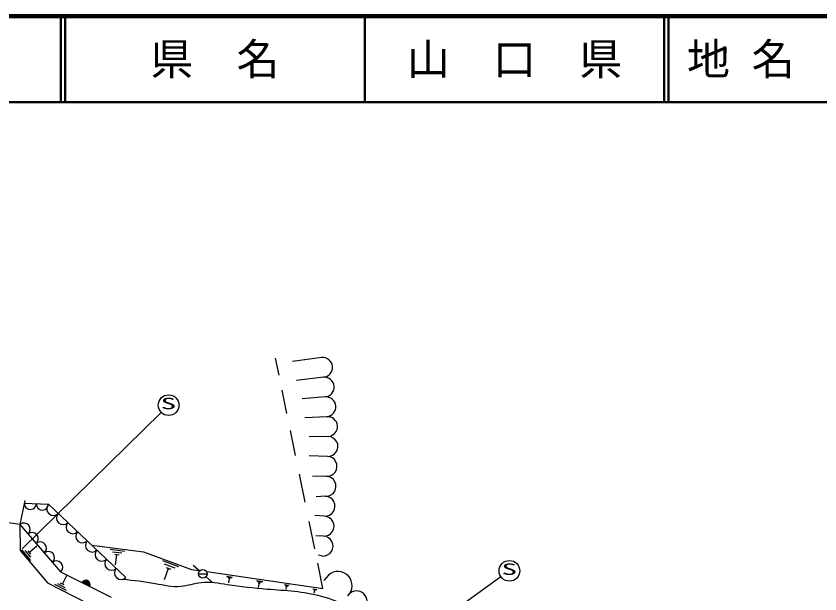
# Model space of a CAD drawing. Units: millimetres, scale not verified. Extents: x 40000 to 680000, y 20000 to 380000.
# Drawn here: x 292565 to 385805, y 312954 to 380000 of the extents above; entities that cross this region are included whole.
import ezdxf
from ezdxf.enums import TextEntityAlignment as Align

# ---------------------------------------------------------------- set-up
doc = ezdxf.new("R2010")
doc.units = ezdxf.units.MM
doc.header["$LTSCALE"] = 1000
for name, color, linetype, lineweight in [('M-BGD', 7, 'Continuous', 25), ('M-STR-STRC', 7, 'Continuous', 25), ('M-TTL', 2, 'Continuous', 140), ('M-TTL-LINE', 7, 'Continuous', 50)]:
    doc.layers.add(name, color=color, linetype=linetype, lineweight=lineweight)
doc.layers.add('M-TTL-TXT', color=7, linetype='Continuous')
doc.styles.add('ＭＳ ゴシック', font='')
doc.styles.get('ＭＳ ゴシック').set_extended_font_data('MS Gothic')

msp = doc.modelspace()

# ---------------------------------------------------------------- linework, layer by layer
at = {"layer": 'M-BGD'}
for p, q in [((328022, 340387), (324612, 339910)), ((323067, 338347), (322665, 340303)), ((328215, 338097), (325082, 337715)), ((323986, 333880), (323429, 336590)), ((328408, 335808), (325761, 335572)), ((328600, 333518), (326075, 333378)), ((324984, 329029), (324393, 331903)), ((328793, 331228), (326545, 331183)), ((328681, 328914), (326545, 328988)), ((326101, 323600), (325429, 326868)), ((328568, 326600), (326963, 326584)), ((293583, 323803), (293009, 321005)), ((328456, 324286), (327381, 324233)), ((293520, 323496), (296335, 323359)), ((296335, 323359), (305299, 314876)), ((328343, 321973), (327225, 322038)), ((293009, 321005), (288858, 321631)), ((293009, 321005), (293045, 317991)), ((293009, 321005), (297722, 315516)), ((327217, 318172), (326562, 321359)), ((328231, 319659), (327329, 319686)), ((293045, 317991), (296202, 314260)), ((294281, 316837), (293231, 318067)), ((294281, 317207), (293601, 318007)), ((294281, 317577), (293971, 317947)), ((294991, 318497), (294131, 317767)), ((301368, 318596), (307347, 317853)), ((303471, 318137), (305171, 317927)), ((303741, 317847), (304841, 317707)), ((304001, 317557), (304511, 317487)), ((304111, 316337), (304261, 317527)), ((307347, 317853), (312902, 315807)), ((328118, 317345), (327643, 317439)), ((309531, 316837), (311391, 316147)), ((309751, 316437), (310961, 315987)), ((313861, 315607), (313111, 316257)), ((328161, 313585), (327554, 316536)), ((297722, 315516), (303592, 312581)), ((309771, 314627), (310251, 315937)), ((309971, 316037), (310531, 315827)), ((312902, 315807), (313753, 315683)), ((313737, 315275), (314737, 315275)), ((314678, 315548), (328161, 313585)), ((296202, 314260), (302624, 310960)), ((298421, 315047), (297941, 314107)), ((314611, 314937), (315351, 314267)), ((316981, 315007), (317681, 314907)), ((317091, 314887), (317551, 314827)), ((317201, 314767), (317411, 314737)), ((317231, 314257), (317311, 314757)), ((320441, 314507), (321181, 314397)), ((320551, 314377), (321041, 314307)), ((320661, 314247), (320891, 314217)), ((320701, 313707), (320781, 314237)), ((328793, 315128), (328270, 314513)), ((298401, 313347), (297051, 314047)), ((298271, 313677), (297391, 314127)), ((298141, 313997), (297731, 314207)), ((323701, 314037), (324241, 313957)), ((323781, 313947), (324141, 313887)), ((323861, 313847), (324031, 313817)), ((323891, 313457), (323951, 313837)), ((326981, 313557), (327461, 313487)), ((327061, 313477), (327371, 313427)), ((327131, 313387), (327271, 313367)), ((327151, 313037), (327201, 313377))]:
    msp.add_line(p, q, dxfattribs=at)
msp.add_circle((314237, 315275), 500, dxfattribs=at)
for centre, radius, start, end in [((328118, 339242), 1149, 274.81355, 94.81355), ((328311, 336952), 1149, 274.81355, 94.81355), ((328504, 334663), 1149, 274.81355, 94.81355), ((328697, 332373), 1149, 274.81355, 94.81355), ((328737, 330071), 1158, 267.21698, 87.21698), ((328625, 327757), 1158, 267.21698, 87.21698), ((328512, 325443), 1158, 267.21698, 87.21698), ((328400, 323130), 1158, 267.21698, 87.21698), ((294224, 323462), 705, 177.21591, 357.21591), ((295631, 323394), 705, 177.21591, 357.21591), ((296895, 322829), 771, 136.57655, 316.57655), ((298016, 321769), 771, 136.57655, 316.57655), ((328287, 320816), 1158, 267.21698, 87.21698), ((293480, 320456), 724, 310.65185, 130.65185), ((299136, 320708), 771, 136.57655, 316.57655), ((294423, 319358), 724, 310.65185, 130.65185), ((300257, 319648), 771, 136.57655, 316.57655), ((295366, 318260), 724, 310.65185, 130.65185), ((301377, 318587), 771, 136.57655, 316.57655), ((328175, 318502), 1158, 267.21698, 87.21698), ((302498, 317527), 771, 136.57655, 316.57655), ((296308, 317163), 724, 310.65185, 130.65185), ((297251, 316065), 724, 310.65185, 130.65185), ((303618, 316466), 771, 136.57655, 316.57655), ((304739, 315406), 771, 136.57655, 316.57655), ((329902, 313922), 1638, 312.61406, 132.61406), ((300657, 314049), 500, 333.43495, 153.43495), ((300657, 314049), 500, 333.43495, 153.43495), ((300657, 314049), 450, 333.43495, 153.43495), ((300657, 314049), 400, 333.43495, 153.43495), ((300657, 314049), 350, 333.43495, 153.43495), ((300657, 314049), 300, 333.43495, 153.43495), ((300657, 314049), 250, 333.43495, 153.43495), ((300657, 314049), 200, 333.43495, 153.43495), ((300657, 314049), 150, 333.43495, 153.43495), ((300657, 314049), 100, 333.43495, 153.43495), ((300657, 314049), 50, 333.43495, 153.43495), ((332055, 312075), 1226, 328.3925, 148.3925)]:
    msp.add_arc(centre, radius, start, end, dxfattribs=at)
msp.add_open_spline([(304986, 314675), (306221, 314535), (307456, 314395), (308699, 314169), (309693, 313988), (310692, 313753), (311676, 313845), (312469, 313920), (313253, 314207), (314048, 314298), (315046, 314413), (316061, 314221), (317068, 314061), (318620, 313815), (320152, 313645), (321705, 313522), (323801, 313356), (325936, 313275), (327952, 312710), (329074, 312396), (330160, 311932), (331204, 311400), (332968, 310500), (334615, 309403), (336251, 308294), (338529, 306750), (340787, 305181), (342996, 303538), (345267, 301850), (347486, 300082), (349548, 298151), (351671, 296163), (353627, 294001), (355641, 291891), (356900, 290570), (358182, 289270), (359341, 287868), (360764, 286149), (362001, 284276), (363364, 282504), (363766, 281982), (364178, 281469), (364591, 280956)], degree=3, knots=[0, 0, 0, 0, 1, 1, 1, 2, 2, 2, 3, 3, 3, 4, 4, 4, 5, 5, 5, 6, 6, 6, 7, 7, 7, 8, 8, 8, 9, 9, 9, 10, 10, 10, 11, 11, 11, 12, 12, 12, 13, 13, 13, 14, 14, 14, 14], dxfattribs=at)
at = {"layer": 'M-STR-STRC'}
for p, q in [((309393, 334021), (293266, 318198)), ((348806, 314945), (322835, 296164))]:
    msp.add_line(p, q, dxfattribs=at)
for centre in [(310255, 334856), (349790, 315632)]:
    msp.add_circle(centre, 1200, dxfattribs=at)
at = {"layer": 'M-TTL'}
msp.add_line((680000, 380000), (40000, 380000), dxfattribs=at)
at = {"layer": 'M-TTL-LINE'}
for p, q in [((297750, 380000), (297750, 370000)), ((298250, 380000), (298250, 370000)), ((333000, 380000), (333000, 370000)), ((367750, 380000), (367750, 370000)), ((368250, 380000), (368250, 370000)), ((40000, 370000), (680000, 370000))]:
    msp.add_line(p, q, dxfattribs=at)

# ---------------------------------------------------------------- texts
at = {"layer": 'M-STR-STRC', "style": 'ＭＳ ゴシック', "width": 2}
for p in [(309336, 333993), (348872, 314769)]:
    msp.add_text('S', height=1320, dxfattribs=at).set_placement(p, align=Align.BOTTOM_LEFT)
at = {"layer": 'M-TTL-TXT', "style": 'ＭＳ ゴシック'}
for s, p in [('県\u3000名', (315625, 375000)), ('山\u3000口\u3000県', (350375, 375000))]:
    msp.add_text(s, height=3666, dxfattribs=at).set_placement(p, align=Align.MIDDLE_CENTER)
msp.add_text('地 名', height=3666, dxfattribs=at).set_placement((370380, 375000), align=Align.MIDDLE_LEFT)

doc.saveas('drawing.dxf')
